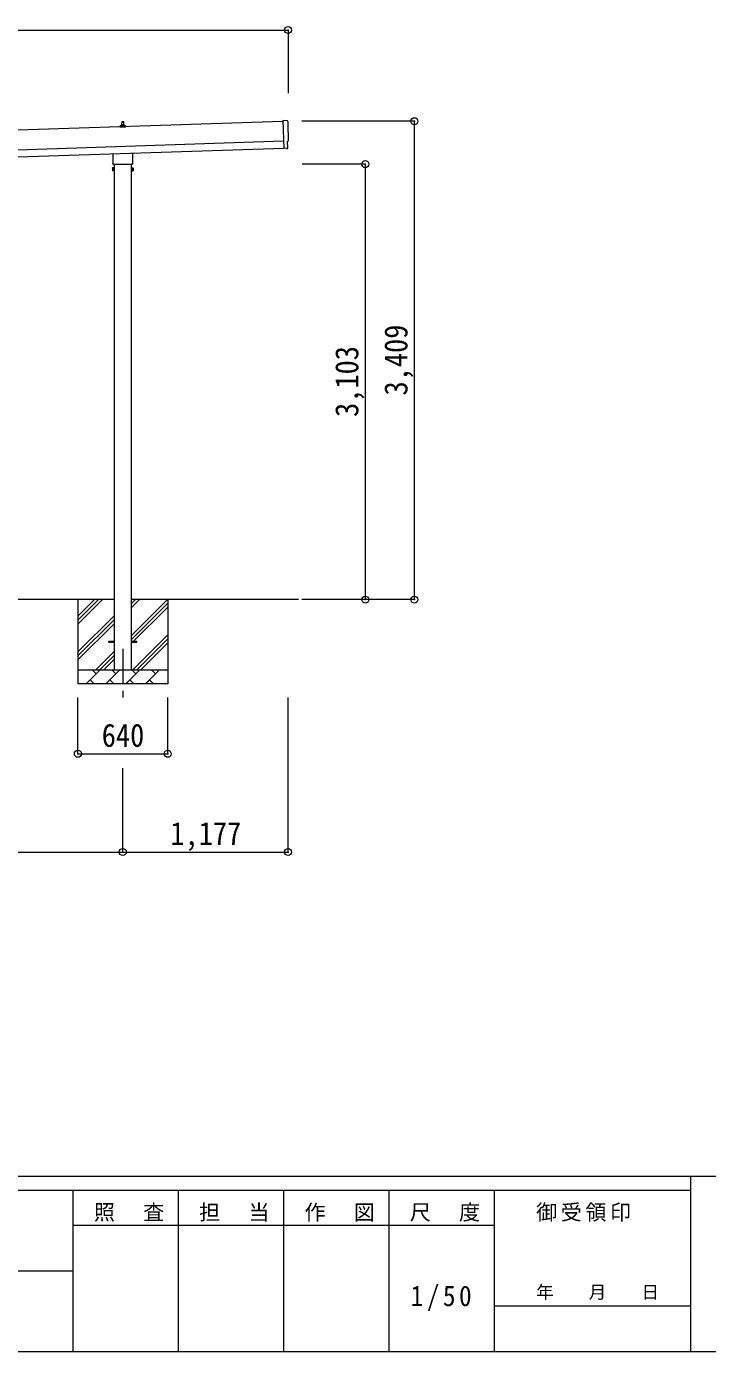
# Model space of a CAD drawing. Units: millimetres at full size, sheet at 1:50. Extents: x -14053 to 14053, y -9700 to 9700.
# Drawn here: x 4172 to 9022, y -9700 to -257 of the extents above; entities that cross this region are included whole.
import ezdxf
from ezdxf.enums import TextEntityAlignment as Align

# ---------------------------------------------------------------- set-up
doc = ezdxf.new("R2010")
doc.units = ezdxf.units.MM
doc.header["$LTSCALE"] = 50
doc.header["$PDMODE"] = 32
doc.header["$PDSIZE"] = 50
doc.linetypes.add('CHAIN1', pattern=[8, 5, -1, 1, -1])
for name, color, linetype, lineweight in [('0-1_Defpoints', 7, 'CHAIN1', 9), ('0-2_TEXT1', 4, 'Continuous', 9), ('0-3_SHAPE', 7, 'Continuous', 9), ('0-8_TABLE1', 6, 'Continuous', 9), ('F-0', 7, 'Continuous', 9)]:
    doc.layers.add(name, color=color, linetype=linetype, lineweight=lineweight)
doc.styles.add('ＭＳ ゴシック', font='')
doc.styles.get('ＭＳ ゴシック').set_extended_font_data('MS Gothic')

msp = doc.modelspace()

# ---------------------------------------------------------------- linework, layer by layer
at = {"layer": '0-1_Defpoints'}
msp.add_line((4858.01, -4691.27), (4858.01, -5040.27), dxfattribs=at)
at = {"layer": '0-2_TEXT1'}
for p, q in [((5997.93, -933.24), (616.14, -1112.63)), ((4852.01, -958.68), (4852.73, -935.16)), ((4853.73, -934.18), (4862.28, -934.18)), ((4863.28, -935.16), (4864.01, -958.68)), ((6027.92, -928.73), (5997.76, -928.16)), ((5997.76, -928.16), (6004.38, -1126.9)), ((4839.76, -974.18), (4839.76, -966.47)), ((4876.26, -974.18), (4839.76, -974.18)), ((4840.14, -965.68), (4875.87, -965.68)), ((4840.52, -965.49), (4847.24, -963.87)), ((4847.62, -963.68), (4868.39, -963.68)), ((4848.01, -962.89), (4848.01, -958.68)), ((4849.01, -958.68), (4867.01, -958.68)), ((4868.01, -962.89), (4868.01, -958.68)), ((4875.49, -965.49), (4868.77, -963.87)), ((4876.26, -974.18), (4876.26, -966.47)), ((620.81, -1252.56), (6002.59, -1073.16)), ((622.47, -1302.53), (6004.25, -1123.14)), ((6022.56, -1125.39), (6004.38, -1126.9)), ((6023.25, -1126), (6022.56, -1125.39)), ((6024, -1126.25), (6030.91, -1125.66)), ((6032.08, -1075.57), (6032.58, -1075.55)), ((6033.64, -1122.57), (6032.08, -1075.57)), ((4789.71, -1228.17), (4789.71, -1163.62)), ((4926.31, -1159.07), (4926.31, -1228.17)), ((4784.01, -1266.44), (4784.77, -1265.13)), ((4784.01, -1266.44), (4784.01, -1283.44)), ((4784.01, -1283.44), (4784.77, -1284.76)), ((4791.01, -1265.13), (4784.77, -1265.13)), ((4791.01, -1270.03), (4784.77, -1270.03)), ((4791.01, -1279.85), (4784.77, -1279.85)), ((4791.01, -1284.76), (4784.77, -1284.76)), ((4788.01, -1236.94), (4788.01, -1231.44)), ((4925.94, -1240.44), (4790.07, -1240.44)), ((4791.01, -1284.76), (4791.01, -1265.13)), ((4791.01, -1265.74), (4793.51, -1265.74)), ((4793.51, -1284.14), (4791.01, -1284.14)), ((4793.51, -1264.44), (4795.51, -1264.44)), ((4793.51, -1285.44), (4793.51, -1264.44)), ((4795.51, -1285.44), (4793.51, -1285.44)), ((4795.51, -1240.44), (4795.51, -4841.27)), ((4795.51, -1264.44), (4795.51, -1285.44)), ((4920.51, -4841.27), (4920.51, -1240.44)), ((4922.51, -1264.44), (4920.51, -1264.44)), ((4920.51, -1285.44), (4922.51, -1285.44)), ((4922.51, -1285.44), (4922.51, -1264.44)), ((4925.01, -1265.74), (4922.51, -1265.74)), ((4922.51, -1284.14), (4925.01, -1284.14)), ((4925.01, -1265.13), (4931.25, -1265.13)), ((4925.01, -1284.76), (4925.01, -1265.13)), ((4925.01, -1270.03), (4931.25, -1270.03)), ((4925.01, -1279.85), (4931.25, -1279.85)), ((4925.01, -1284.76), (4931.25, -1284.76)), ((4928.01, -1231.44), (4928.01, -1236.94)), ((4932.01, -1266.44), (4931.25, -1265.13)), ((4932.01, -1283.44), (4931.25, -1284.76)), ((4932.01, -1266.44), (4932.01, -1283.44)), ((4758.01, -4645.77), (4758.01, -4636.77)), ((4758.01, -4636.77), (4795.51, -4636.77)), ((4758.01, -4645.77), (4795.51, -4645.77)), ((4920.51, -4636.77), (4958.01, -4636.77)), ((4920.51, -4645.77), (4958.01, -4645.77)), ((4958.01, -4645.77), (4958.01, -4636.77))]:
    msp.add_line(p, q, dxfattribs=at)
for centre, radius, start, end in [((4853.73, -935.18), 1, 90, 178.60509), ((4862.28, -935.18), 1, 1.39491, 90), ((6027.84, -933.23), 4.5, 1.09537, 88.91326), ((4840.76, -966.47), 1, 103.62699, 180), ((4847.01, -962.89), 1, 283.62699, 0), ((4852.09, -959.31), 4.13, 90, 171.17633), ((4849.01, -959.68), 1, 90, 180), ((4861.34, -958.68), 4.83, 133.60282, 180), ((4854.67, -958.68), 4.83, 0, 46.39718), ((4863.92, -959.31), 4.13, 8.82367, 90), ((4867.01, -959.68), 1, 0, 90), ((4869.01, -962.89), 1, 180, 256.37301), ((4875.26, -966.47), 1, 0, 76.37301), ((6023.91, -1125.25), 1, 228.4071, 274.90505), ((6032.43, -1071.05), 4.5, 271.90915, 2.73345), ((4788.35, -1267.58), 4.34, 145.61575, 214.38425), ((4800.25, -1274.94), 16.24, 162.41205, 197.58795), ((4788.35, -1282.3), 4.34, 145.61575, 214.38425), ((4792.01, -1231.44), 4, 125.09963, 180), ((4792.01, -1236.94), 4, 180, 194.47751), ((4792.01, -1236.94), 4, 194.47751, 241.04498), ((4924.01, -1236.94), 4, 298.95502, 345.52249), ((4924.01, -1231.44), 4, 0, 54.90037), ((4924.01, -1236.94), 4, 345.52249, 0), ((4927.66, -1267.58), 4.34, 325.61575, 34.38425), ((4915.77, -1274.94), 16.24, 342.41205, 17.58795), ((4927.66, -1282.3), 4.34, 325.61575, 34.38425)]:
    msp.add_arc(centre, radius, start, end, dxfattribs=at)
for centre, major_axis, ratio, start_param, end_param in [((10794.87, -843.37), (-4760.73, -158.69), 0.99863, 6.2686928, 6.2976566), ((6030.64, -1122.66), (2.25, -2), 0.9974, 5.5252311, 7.0411395)]:
    msp.add_ellipse(centre, major_axis=major_axis, ratio=ratio, start_param=start_param, end_param=end_param, dxfattribs=at)
at = {"layer": '0-3_SHAPE'}
for p, q in [((4795.51, -4341.27), (1820.51, -4341.27)), ((4538.01, -4341.27), (4538.01, -4941.27)), ((4538.01, -4459.76), (4656.49, -4341.27)), ((4538.01, -4488.04), (4684.77, -4341.27)), ((4538.01, -4516.33), (4713.06, -4341.27)), ((6108.89, -4341.27), (4920.51, -4341.27)), ((4920.51, -4370.1), (4949.33, -4341.27)), ((4920.51, -4398.38), (4977.62, -4341.27)), ((4920.51, -4596.37), (5175.61, -4341.27)), ((5178.01, -4341.27), (5178.01, -4941.27)), ((4920.51, -4624.66), (5178.01, -4367.16)), ((4920.51, -4652.94), (5178.01, -4395.44)), ((4538.01, -4714.31), (4795.51, -4456.81)), ((4538.01, -4742.6), (4795.51, -4485.1)), ((4538.01, -4770.88), (4795.51, -4513.38)), ((4930.16, -4841.27), (5178.01, -4593.43)), ((4958.45, -4841.27), (5178.01, -4621.72)), ((4665.61, -4841.27), (4795.51, -4711.37)), ((4986.73, -4841.27), (5178.01, -4650)), ((4693.89, -4841.27), (4795.51, -4739.66)), ((4722.17, -4841.27), (4795.51, -4767.94)), ((4538.01, -4841.27), (5178.01, -4841.27)), ((4595.88, -4941.27), (4695.88, -4841.27)), ((4667.32, -4869.83), (4638.77, -4841.27)), ((4737.3, -4941.27), (4837.3, -4841.27)), ((4808.74, -4869.83), (4780.19, -4841.27)), ((4878.72, -4941.27), (4978.72, -4841.27)), ((4950.16, -4869.83), (4921.61, -4841.27)), ((5020.14, -4941.27), (5120.14, -4841.27)), ((5091.59, -4869.83), (5063.03, -4841.27)), ((5178.01, -4941.27), (4538.01, -4941.27)), ((4624.43, -4912.72), (4652.98, -4941.27)), ((4765.85, -4912.72), (4794.4, -4941.27)), ((4907.27, -4912.72), (4935.82, -4941.27)), ((5048.69, -4912.72), (5077.25, -4941.27))]:
    msp.add_line(p, q, dxfattribs=at)
at = {"layer": '0-8_TABLE1'}
for p, q in [((585.36, -282.16), (6035.03, -282.16)), ((6035.03, -282.16), (6035.03, -732.16)), ((6935.03, -932.16), (6134.03, -932.16)), ((6935.03, -4341.27), (6935.03, -932.16)), ((6585.03, -1237.94), (6135.03, -1237.94)), ((6585.03, -1237.94), (6585.03, -4341.27)), ((6935.03, -4341.27), (6134.03, -4341.27)), ((4538.01, -5440.27), (4538.01, -5040.27)), ((5178.01, -5440.27), (5178.01, -5040.27)), ((6035.03, -6140.27), (6035.03, -5040.27)), ((4538.01, -5440.27), (5178.01, -5440.27)), ((4858.01, -6140.27), (4858.01, -5542.27)), ((1758.01, -6140.27), (4858.01, -6140.27)), ((4858.01, -6140.27), (6035.03, -6140.27))]:
    msp.add_line(p, q, dxfattribs=at)
for p in [(6035.03, -282.16), (6935.03, -932.16), (6585.03, -1237.94), (6585.03, -4341.27), (6935.03, -4341.27), (4538.01, -5440.27), (5178.01, -5440.27), (4858.01, -6140.27), (6035.03, -6140.27)]:
    msp.add_point(p, dxfattribs=at)
at = {"layer": 'F-0', "color": 5, "lineweight": 5}
for p, q in [((-14053.43, -8450), (13346.57, -8450)), ((8901.98, -8450), (8901.98, -9700)), ((-14053.43, -8550), (8901.98, -8550)), ((4501.97, -8550), (4501.97, -9700)), ((5251.97, -8550), (5251.97, -9700)), ((6001.97, -8550), (6001.97, -9700)), ((6751.97, -8550), (6751.97, -9700)), ((7501.97, -8550), (7501.97, -9700)), ((4501.97, -8800), (7501.97, -8800)), ((-5748.03, -9125), (4501.97, -9125)), ((7501.97, -9375), (8901.98, -9375)), ((-14053.43, -9700), (13346.57, -9700))]:
    msp.add_line(p, q, dxfattribs=at)

# ---------------------------------------------------------------- texts
at = {"layer": '0-8_TABLE1', "color": 7, "style": 'ＭＳ ゴシック', "width": 0.9}
for s, p in [('3,409', (6935.03, -2886.72)), ('3,103', (6585.03, -3039.61))]:
    msp.add_text(s, height=165, rotation=90, dxfattribs=at).set_placement(p, align=Align.BOTTOM_LEFT)
for s, p in [('640', (4708.01, -5440.27)), ('1,177', (5196.52, -6140.27))]:
    msp.add_text(s, height=165, dxfattribs=at).set_placement(p, align=Align.BOTTOM_LEFT)
at = {"layer": 'F-0', "style": 'ＭＳ ゴシック'}
msp.add_text('年\u3000\u3000月\u3000\u3000日', height=91.64, dxfattribs=at).set_placement((7801.98, -9350), align=Align.BOTTOM_LEFT)
at = {"layer": 'F-0', "attachment_point": 7, "style": 'ＭＳ ゴシック'}
for s, insert, char_height in [('\\T1.17;照\u3000査', (4651.98, -8775), 110), ('\\T1.17;担\u3000当', (5401.98, -8775), 110), ('\\T1.17;作\u3000図', (6151.97, -8775), 110), ('\\T1.17;尺\u3000度', (6901.98, -8775), 110), ('\\T1.17;御受領印', (7801.97, -8775), 110), ('\\T1.28;\\W0.9;1/50', (6908.22, -9412.5), 146.6)]:
    msp.add_mtext(s, dxfattribs=dict(at, insert=insert, char_height=char_height))

doc.saveas('drawing.dxf')
